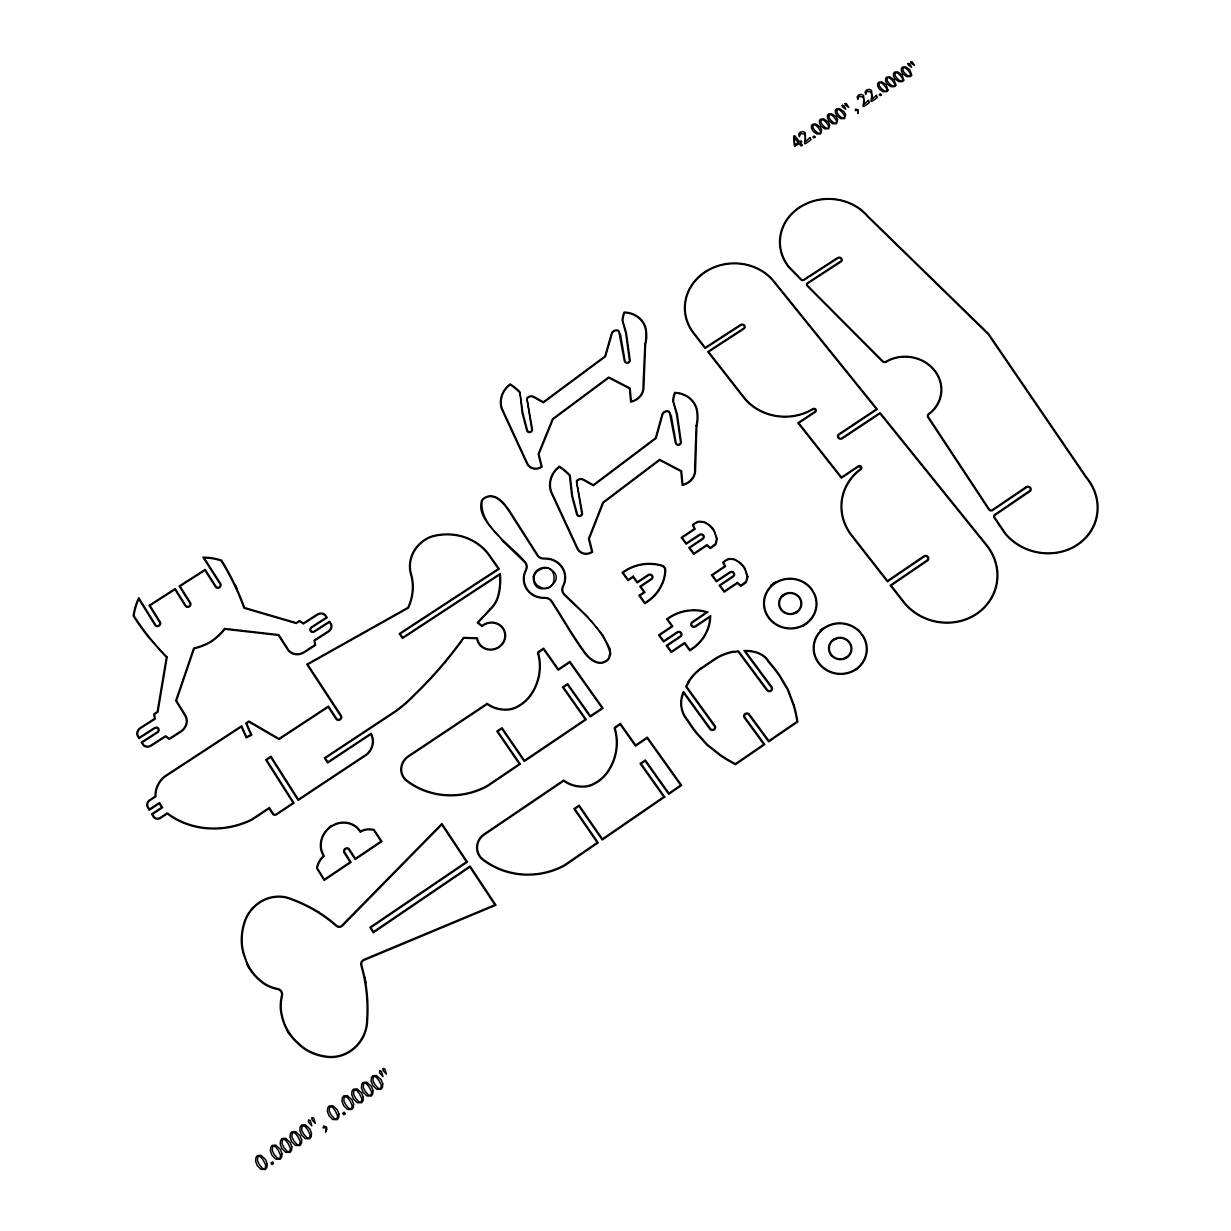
<?xml version="1.0" encoding="UTF-8"?>
<svg xmlns="http://www.w3.org/2000/svg" width="1231" height="1231" viewBox="0 0 1231 1231"><rect width="100%" height="100%" fill="white"/><g stroke="black" fill="none" stroke-linecap="round" stroke-linejoin="round"><path stroke-width="1.5" d="M533.946 579.216L534.485 575.2L536.624 571.707M533.362 576.477C534.562 569.968 542.086 565.86 548.272 567.937M533.392 576.308C532.207 603.405 573.307 579.709 547.964 567.845M281.499 996.017L281.36 996.479A44.27 41.654 -57 0 0 280.283 1005.989A33.499 31.467 -56.8 0 0 280.991 1013.328A55.133 51.979 -57 0 0 285.454 1027.423L291.732 1037.318A55.026 51.871 -57 0 0 297.81 1043.58A48.301 45.501 -57.5 0 0 310.32 1052.428A55.657 52.487 -57.2 0 0 325.907 1057.06A36.207 34.099 -58.6 0 0 367.546 1020.253A162.477 150.136 -55.8 0 0 366.484 987.601L365.361 980.107M688.16 682.174L685.698 686.621L714.611 726.567A2.37 2.293 1 0 1 710.872 729.121L683.451 691.468C678.789 700.947 680.297 713.026 687.744 721.228A141.457 134.718 8.6 0 0 695.669 732.599L706.948 745.155L720.289 755.649A141.165 134.379 7.6 0 0 732.414 762.989L735.523 764.605L764.82 744.493L744.678 716.888A2.37 2.293 5.4 0 1 748.402 714.334L768.698 741.831L797.826 721.828L797.457 719.473A139.657 135.841 -7.5 0 0 794.072 705.101M688.837 682.543L686.621 686.559L714.98 725.582A3.17 3.078 1 0 1 714.211 729.875A3.17 3.078 1 0 1 709.795 729.121L683.697 693.145C679.681 701.747 681.22 712.611 687.883 719.966A138.072 131.548 8.5 0 0 696.315 732.137L707.486 744.601L720.75 755.003A140.38 133.625 7.6 0 0 732.799 762.312L735.461 763.712L763.712 744.309L744.309 717.858A3.17 3.062 5.4 0 1 745.047 713.595A3.17 3.062 5.4 0 1 749.464 714.334L768.883 740.754L796.98 721.474L796.488 718.596A141.457 137.61 -7.9 0 0 793.318 705.301L787.563 689.883L779.146 675.681A141.734 138.103 -7.3 0 0 770.76 664.817L768.529 662.216M444.606 663.063L448.684 658.123A385.811 342.08 -28.3 0 0 460.394 642.997L463.872 638.212L476.812 638.612L477.351 640.997A14.603 13.803 -21.7 0 0 496.478 648.829A14.603 13.803 -21.7 0 0 504.218 629.703A14.603 13.803 -21.7 0 0 484.183 624.132L482.106 625.594L478.32 622.609L490.23 609.822A30.452 28.544 -21.1 0 0 499.186 593.48A41.839 39.161 -21.6 0 0 500.263 586.371A54.687 51.102 -22.1 0 0 500.463 575.662L500.248 573.508L402.691 637.473L400.244 633.857L499.324 568.953L490.707 556.735A54.349 50.794 -22.4 0 0 430.788 536.454A32.729 30.498 -21.7 0 0 410.769 574.677A52.102 48.271 -26.7 0 1 408.892 605.098L407.83 607.529L306.75 664.294L340.756 716.257A2.37 2.216 -34.6 0 1 336.832 718.842L328.462 706.086L279.006 738.6L248.862 721.058L245.692 723.136L250.832 734.769L246.554 736.846L241.676 725.767L164.431 776.315A23.804 21.835 -42.5 0 0 155.091 794.872L155.121 796.272L148.936 800.381A5.616 5.139 -43.3 0 0 147.197 806.813L149.213 810.213L159.245 803.643L161.569 807.459L151.536 814.045L153.629 817.415A5.632 5.155 -43.8 0 0 159.999 818.553L167.216 813.86L172.725 817.615A85.308 78.599 -39.3 0 0 207.331 828.694L214.856 828.925A85.308 78.599 -39.3 0 0 251.832 820.077L269.127 808.598L272.666 814.168A3.201 2.985 -42.5 0 0 276.344 814.83L294.101 803.074L266.712 759.958L270.712 757.311L298.133 800.412L367.007 754.726A17.372 16.342 -35.7 0 0 372.254 735.707L371.131 733.276L327.861 761.912L325.43 758.142L393.043 713.426A116.514 107.959 -29.5 0 0 413.77 696.038A385.703 342.003 -28.3 0 0 440.452 667.941L445.622 661.878M536.485 571.846C560.32 554.181 559.72 602.544 535.931 584.31M330.831 826.139L326.4 829.971A22.543 21.296 -44 0 0 321.276 851.498L323.291 855.991A23.851 22.527 -46.4 0 0 319.998 859.638L318.352 862.469A22.958 21.681 -46.3 0 0 316.613 868.024L324.122 880.442L351.112 862.285L344.526 851.837A2.431 2.308 -44.5 0 1 348.419 849.221L355.159 859.561L382.01 841.496L373.916 829.54A22.82 21.65 -44.3 0 0 368.284 828.986L367.192 829.032A15.018 14.249 -43.6 0 0 365.622 829.279A23.327 22.143 -44.3 0 0 360.545 831.017M845.42 658.016L848.251 655.631A10.894 10.34 11 0 0 836.803 638.612L833.525 639.458M856.237 669.556L858.93 667.433A26.99 25.62 11 0 0 863.762 636.565L858.592 629.995M805.92 624.163A26.667 25.235 5.2 0 0 815.107 594.727L811.783 588.91A26.667 25.235 5.2 0 0 774.653 582.971L771.975 585.033A26.667 25.235 5.2 0 0 767.667 616.793A26.667 25.235 5.2 0 0 799.765 627.256L804.382 625.302M824.278 627.61L821.6 629.718A26.99 25.62 11 0 0 818.507 663.417A26.99 25.62 11 0 0 853.252 671.326L857.561 668.772M700.639 668.31L715.58 658.2A52.025 50.148 4.2 0 1 733.245 651.353M701.131 668.895L715.996 658.847A51.225 49.394 4.2 0 1 733.368 652.091M781.377 596.789L785.393 594.327M845.451 657.693L846.636 656.985M802.951 625.902L807.244 623.378M820.154 630.041L827.247 625.871A26.99 25.62 11 0 1 859.577 631.118M795.349 612.515L796.519 611.822A10.771 10.187 5.2 0 0 786.301 593.973L782.531 595.465M770.56 585.356L774.653 582.971M831.171 641.428L833.879 639.935M886.151 362.099L885.889 362.222A2.97 2.693 4.9 0 1 882.427 361.652L806.844 285.7A2.693 2.416 0.6 0 1 807.398 282.915L840.896 261.049A2.2 1.954 1.5 0 0 838.373 257.987L803.997 280.191A2.677 2.4 0.3 0 1 800.935 279.883L788.148 266.742A49.163 43.608 1 0 1 800.119 206.67A49.163 43.608 1 0 1 868.117 216.271L988.647 333.77L1086.588 477.182A52.61 47.901 15.4 0 1 1078.571 544.394A52.61 47.901 15.4 0 1 1005.219 534.146L994.002 517.62A2.847 2.6 14 0 1 994.556 514.666L1029.901 490.507A2.339 2.123 14.2 0 0 1027.131 487.153L992.478 510.573A2.847 2.616 13.4 0 1 988.878 509.849L927.82 417.34A3.016 2.739 8.1 0 1 928.236 414.108L928.451 413.924A35.253 31.944 6.4 0 0 933.929 370.316A35.253 31.944 6.4 0 0 886.151 362.083M329.4 826.863L336.048 823.508A22.543 21.296 -44 0 1 357.344 827.324L360.529 831.002M848.144 656.538L842.804 658.631A10.894 10.34 11 0 1 834.91 639.366L836.557 638.674M798.165 611.299L792.718 613.438A10.771 10.187 5.2 0 1 783.932 595.173M773.191 583.109L776.022 581.924M360.206 831.879L360.837 831.71A22.481 21.342 -44.3 0 1 365.73 830.033A14.218 13.495 -43.6 0 1 367.238 829.817L368.269 829.756A21.281 20.204 -44.2 0 1 373.778 830.34L380.918 841.296L355.42 858.453L349.496 849.221A3.262 3.078 -44.5 0 0 345.142 848.436A3.262 3.078 -44.5 0 0 344.095 852.852L350.019 862.085L324.384 879.334L317.352 868.224A21.127 19.958 -46.3 0 1 319.337 862.316L320.645 860.084A21.327 20.142 -46.3 0 1 324.261 856.16L322.045 851.237A21.727 20.527 -44 0 1 331.231 826.801A21.727 20.527 -44 0 1 356.805 827.924L360.298 831.987A14.649 13.895 -43.7 0 1 360.837 831.71M733.291 651.614L738.446 650.907L767.775 690.299A2.37 2.262 6.6 0 0 771.483 687.775L743.909 650.522C753.449 650.291 764.036 652.738 769.067 661.663M733.43 652.353L738.092 651.707L766.698 690.299A3.154 3.031 6.6 0 0 771.114 691.037A3.154 3.031 6.6 0 0 771.837 686.806L745.463 651.307C754.326 651.153 763.866 653.984 768.483 662.155M793.903 613.253L796.98 612.792M703.316 610.853L708.087 612.038L692.145 622.855A2.324 2.216 -3.1 0 0 694.715 626.348L710.733 615.685L710.349 620.362A42.716 40.654 -5.7 0 1 708.025 629.58L705.271 635.334A42.716 40.654 -5.7 0 1 691.976 649.337L689.806 650.799L684.513 643.567L671.249 652.507L666.202 645.598L680.558 635.858A2.324 2.216 -4.6 0 0 677.989 632.349L663.555 641.951L658.539 635.058L671.772 626.179L666.556 619.039L668.679 617.608A43.47 41.623 -2.9 0 1 686.883 610.422L693.468 609.884A43.47 41.623 -2.9 0 1 703.301 610.853M319.183 912.356L315.444 910.063A163.661 151.475 -57.9 0 0 291.67 898.861A35.437 33.145 -50.9 0 0 243.83 923.265A54.795 51.41 -51.4 0 0 241.307 939.53A47.486 44.501 -51.4 0 0 243.584 954.702L247.6 965.504M317.89 911.509L322.861 914.756A163.461 151.305 -57.8 0 1 336.725 925.512L337.14 925.82A4.078 3.847 -50.7 0 0 341.356 925.835L441.929 823.493L467.457 862.023L370.946 927.589L373.532 931.667L470.104 866.024L496.031 905.185L363.314 960.626A4.108 3.908 -54.6 0 0 361.637 964.689L361.745 965.196A162.2 149.874 -55.8 0 1 364.976 978.507M503.402 541.825L524.237 561.905A7.371 6.924 -17 0 1 525.914 569.184L524.283 573.046A21.173 19.927 -15.6 0 0 541.178 598.081L545.41 598.22A7.432 7.032 -16.4 0 1 551.257 601.528C562.398 618.485 572.246 636.365 584.31 652.707C589.034 659.447 598.281 666.787 606.529 661.293A9.694 9.279 -13 0 0 609.36 658.246L610.699 654.015L610.114 648.845L603.036 635.35L587.172 616.115L564.829 594.511A7.417 7.001 -13.9 0 1 563.106 587.156L564.706 583.263A21.173 19.927 -15.6 0 0 547.733 558.351L543.517 558.212A7.355 6.894 -14.9 0 1 537.732 554.966L510.542 512.311C505.172 503.971 495.616 491.123 484.383 497.647A9.433 8.74 -17 0 0 481.567 500.525C476.782 517.005 494.416 529.976 503.402 541.825L502.433 540.778M861.331 466.518L861.377 466.595A2.262 2.093 5.9 0 1 860.977 469.457A51.948 48.04 8.8 0 0 851.452 534.577L887.52 580.724L923.758 556.073A3.124 2.908 12.3 0 1 928.128 556.766A3.124 2.908 12.3 0 1 927.528 560.828L891.259 585.525L903.031 600.574A52.025 48.363 13.9 0 0 975.644 614.038A52.025 48.363 13.9 0 0 986.954 546.287L879.965 413.616L842.404 438.59A3.031 2.785 4.2 0 1 838.157 437.944A3.031 2.785 4.2 0 1 838.803 434.051L876.349 409.123L774.191 282.453A48.763 43.87 -2.5 0 0 706.732 271.389A48.763 43.87 -2.5 0 0 693.33 332.139L705.271 347.511L740.416 324.692A2.954 2.677 -2 0 1 744.54 325.292A2.954 2.677 -2 0 1 743.847 329.016L708.687 351.866L744.463 397.659A50.271 45.701 0.4 0 0 812.799 408.738A2.231 2.047 2.4 0 1 815.907 409.323A2.231 2.047 2.4 0 1 815.384 412.139L798.873 423.064L841.512 477.166L858.161 466.041A2.262 2.093 5.9 0 1 861.346 466.564M288.192 1032.686L289.07 1033.825M769.16 661.786L770.698 663.571A139.888 136.272 -6.9 0 1 779.792 675.265L788.271 689.575L794.087 705.101M286.5 1029.87L289.962 1034.994M536.701 585.541L534.1 580.386M248.154 966.704L250.509 970.459A54.349 50.979 -51.6 0 0 262.326 982.738A33.114 31.006 -52.8 0 0 268.327 986.416A43.685 40.931 -52.2 0 0 276.96 989.293L277.421 989.355A5.832 5.447 -55.4 0 1 281.56 996.11M246.846 964.135L248.985 968.028M527.499 430.573L527.607 430.804A2.2 2.016 -13.3 0 0 531.715 429.327L526.776 398.136A5.155 4.693 -12.7 0 1 533.161 396.259L543.363 401.875L604.867 356.267L611.53 333.201A5.093 4.616 -7.9 0 1 618.439 330.354L620.609 334.955L625.086 361.068A2.2 2 -7.5 0 0 627.779 362.453A2.185 1.985 -7.5 0 0 629.426 360.498L625.717 333.186L622.147 320.122A29.329 26.466 -6.3 0 1 623.702 313.228L624.163 312.059L627.487 312.382A23.527 21.266 -7.6 0 1 646.121 328.954L646.46 331.447A29.221 26.436 -7.9 0 1 646.644 334.34A39.869 36.053 -8.4 0 1 645.598 344.388L643.89 387.488A16.065 14.68 -7.6 0 1 633.365 401.383L630.672 402.183L629.441 388.565L608.776 377.871L553.134 419.279L538.947 454.131L542.148 466.995L540.409 467.995A10.048 9.263 -13.4 0 1 527.222 464.502L501.509 408.892A24.62 22.45 -13 0 1 507.88 385.811L510.157 383.903L511.527 384.826A67.72 61.935 -16.4 0 1 519.805 391.689L522.836 412.77L527.499 430.542M235.121 584.863L236.275 587.418M235.829 586.079L236.921 588.664M364.699 976.906L365.807 983.03M534.131 580.54L533.915 578.878M687.914 682.036A52.056 50.271 3.1 0 1 700.593 668.248M688.591 682.405A51.256 49.502 3.1 0 1 701.085 668.833M747.079 576.724L745.909 581.432L740.862 585.371L737.461 582.34L724.367 591.126L720.197 585.556L733.276 576.785A3.093 2.908 -0.3 0 0 734.015 572.723A3.093 2.908 -0.3 0 0 729.706 572.03L716.627 580.786L712.487 575.231L725.551 566.491L723.659 562.49C728.229 557.228 735.876 558.982 740.154 563.49A24.528 23.189 -0.9 0 1 745.263 570.245L747.079 576.724M747.863 576.708L746.571 581.817A7.186 6.786 0.5 0 1 744.647 583.725L740.785 586.325L737.384 583.294L724.182 592.157L719.119 585.387L733.276 575.8A2.308 2.185 -0.3 0 0 730.691 572.369L716.442 581.801L711.41 575.062L724.582 566.245L722.689 562.244L726.536 559.674A7.171 6.755 -0.5 0 1 729.06 558.597L734.568 559.105L740.693 562.967A25.374 23.989 -0.9 0 1 744.893 568.045L747.863 576.708M716.534 539.116L715.349 543.748L710.318 547.657L706.963 544.671L693.93 553.35L689.837 547.857L702.855 539.193A3.062 2.877 -3.1 0 0 703.593 535.177A3.062 2.877 -3.1 0 0 699.331 534.5L686.329 543.148L682.236 537.685L695.238 529.053L693.376 525.098C697.931 519.928 705.486 521.605 709.733 526.068A24.328 22.866 -3.7 0 1 714.765 532.731L716.534 539.116M717.304 539.086L715.996 544.148A7.124 6.694 -2.4 0 1 714.088 546.025L710.256 548.58L706.886 545.595L693.745 554.35L688.76 547.687L702.839 538.224A2.293 2.154 -3.1 0 0 700.301 534.839L686.129 544.164L681.174 537.516L694.284 528.807L692.422 524.852L696.269 522.313A7.109 6.663 -3.2 0 1 698.762 521.252L704.224 521.759L710.272 525.56A25.112 23.589 -3.7 0 1 713.826 529.638L717.304 539.086M835.464 110.39L835.449 112.99L837.188 116.037L840.711 118.638L844.543 118.591L845.666 114.591L843.897 111.544L839.634 108.713L836.541 109.036L835.464 110.39M827.494 115.468L827.463 118.068L829.202 121.115L832.725 123.731L836.557 123.669L837.696 119.669L835.926 116.622L831.664 113.791L828.571 114.098L827.494 115.468M819.507 120.546L819.477 123.162L821.2 126.208L824.724 128.824L828.555 128.763L829.709 124.762L827.94 121.715L823.677 118.868L820.585 119.176L819.507 120.546M811.506 125.624L811.475 128.239L813.199 131.302L816.707 133.917L820.554 133.871L821.692 129.855L819.938 126.793L815.676 123.946L812.583 124.269L811.506 125.624M696.115 425.726L694.653 468.519A15.588 14.449 -4.8 0 1 682.882 484.445L681.543 470.904L659.616 459.409L602.775 502.402L588.495 538.716L591.803 551.703A9.448 8.863 -11.7 0 1 577.524 547.841L551.488 491.708A24.251 22.497 -11.5 0 1 559.382 467.103A68.044 63.32 -15.7 0 1 569.445 475.52L571.769 496.155L576.708 514.635A3.001 2.801 -11.7 0 0 580.54 516.266A3.001 2.801 -11.7 0 0 582.325 512.588L576.708 481.829A4.478 4.155 -11.1 0 1 583.109 479.936L593.357 485.691L656.169 438.344L662.601 415.047A4.432 4.062 -5.5 0 1 669.418 412.2L675.342 442.775A2.985 2.754 -4.9 0 0 678.696 445.13A2.985 2.754 -4.9 0 0 681.266 442.006L677.25 414.062L673.48 401.46A29.082 26.636 -3.6 0 1 675.25 393.151A23.174 21.266 -5.2 0 1 696.869 412.554A29.021 26.651 -5.5 0 1 697.085 415.478A39.961 36.715 -6.1 0 1 696.115 425.726M696.869 425.803L695.53 470.257A16.342 15.157 -4.8 0 1 684.944 484.568L682.22 485.383L680.82 471.335L659.693 460.256L603.421 502.817L589.295 538.747L592.665 552.027L590.911 553.073A10.217 9.586 -11.7 0 1 577.447 549.426L550.765 491.969A25.02 23.204 -11.5 0 1 557.043 468.165L559.336 466.195L560.751 467.165A68.813 64.027 -15.7 0 1 569.245 474.258L570.168 475.212L572.523 496.016L577.539 514.65A2.231 2.077 -11.7 0 0 581.694 513.127L576.385 480.936A5.232 4.862 -11.1 0 1 582.863 479.013L593.311 484.845L655.508 437.959L662.078 414.17A5.186 4.755 -5.5 0 1 669.079 411.262L671.341 416.016L676.142 442.945A2.231 2.047 -4.9 0 0 680.543 442.375L676.511 414.201L672.772 400.721A29.836 27.328 -3.6 0 1 674.28 393.612L674.742 392.412L678.127 392.751A23.912 21.958 -5.2 0 1 697.238 409.892L697.608 412.447A29.713 27.297 -5.5 0 1 697.839 415.447A40.531 37.238 -6.1 0 1 696.869 425.803M609.976 652.815L608.683 657.893A8.925 8.525 -13 0 1 606.067 660.678C597.589 666.156 588.695 657.831 584.063 651.122C572.507 635.011 562.675 617.747 551.919 601.128A8.202 7.755 -16.4 0 0 544.764 597.497A20.404 19.204 -15.6 0 1 526.299 570.138A8.14 7.632 -17 0 0 524.791 561.398C511.065 545.21 478.644 525.022 482.213 500.863A8.679 8.032 -17 0 1 484.799 498.216C495.678 492.061 504.664 504.772 509.896 512.696L537.085 555.366A8.109 7.601 -14.9 0 0 544.179 558.936A20.404 19.204 -15.6 0 1 562.721 586.171A8.186 7.725 -13.9 0 0 564.275 595.035C581.555 612.115 603.328 628.564 609.976 652.815M644.875 344.311L643.044 385.811A15.326 13.987 -7.6 0 1 631.334 401.275L630.149 388.15L608.714 377.055L552.504 418.879L538.162 454.101L541.301 466.672A9.294 8.571 -13.4 0 1 527.314 462.964L502.217 408.646A23.866 21.773 -13 0 1 510.188 384.764A66.966 61.242 -16.4 0 1 520.005 392.904L522.113 412.908L526.791 430.804A2.954 2.708 -13.3 0 0 530.546 432.358A2.954 2.708 -13.3 0 0 532.315 428.803L527.083 398.998A4.401 4.016 -12.7 0 1 533.392 397.151L543.394 402.706L605.514 356.636L612.038 334.032A4.355 3.939 -7.9 0 1 618.762 331.262L624.302 360.898A2.939 2.677 -7.5 0 0 627.579 363.176A2.924 2.662 -7.5 0 0 630.134 360.129L626.441 333.047L622.84 320.845A28.59 25.805 -6.3 0 1 624.656 312.782A22.789 20.604 -7.6 0 1 645.721 331.539A28.544 25.805 -7.9 0 1 645.906 334.37A39.315 35.545 -8.4 0 1 644.875 344.311M382.733 1083.803L382.502 1087.235L381.025 1089.281L376.609 1089.204L372.824 1085.48L371.131 1081.218L371.423 1077.633L372.793 1075.802L376.378 1075.479L380.995 1079.541L382.733 1083.803M373.039 1090.528L372.808 1093.944L371.316 1096.005L366.9 1095.929L363.13 1092.205L361.452 1087.927L361.745 1084.342L363.114 1082.495L366.7 1082.172L371.316 1086.25L373.039 1090.528M353.605 1103.992L353.374 1107.423L351.866 1109.485L347.45 1109.408L343.695 1105.669L342.018 1101.376L342.326 1097.775L343.711 1095.929L347.296 1095.605L351.897 1099.698L353.605 1103.992M363.33 1097.252L363.099 1100.683L361.606 1102.73L357.19 1102.668L353.42 1098.929L351.743 1094.651L352.035 1091.051L353.42 1089.204L357.005 1088.881L361.622 1092.974L363.33 1097.252M861.054 467.826L860.469 468.934A52.702 48.732 8.8 0 0 850.836 534.962L887.366 581.755L924.773 556.412A2.339 2.17 12.3 0 1 927.482 559.843L890.167 585.341L902.415 601.02A52.81 49.086 13.9 0 0 976.106 614.638A52.81 49.086 13.9 0 0 987.585 545.902L880.119 412.647L841.435 438.267A2.277 2.077 4.2 0 1 838.834 435.005L877.395 409.277L774.776 282.053A49.486 44.531 -2.5 0 0 706.317 270.866A49.486 44.531 -2.5 0 0 692.699 332.493L705.101 348.45L741.354 324.984A2.216 2 -2 0 1 743.847 328.123L707.656 351.712L743.878 398.075A50.994 46.363 0.4 0 0 813.168 409.338L815.122 409.523L815.214 411.339L797.811 422.895L841.358 478.151L858.776 466.518L861.054 467.826M339.002 1114.117L338.756 1117.563L337.248 1119.625L332.832 1119.548L329.062 1115.794L327.4 1111.501L327.708 1107.869L329.108 1106.023L332.693 1105.715L337.294 1109.808L339.002 1114.117M311.474 1133.197L311.212 1136.659L309.689 1138.737L305.257 1138.66L301.518 1134.89L299.856 1130.55L300.195 1126.919L301.595 1125.057L305.196 1124.734L309.781 1128.873L311.474 1133.197M301.657 1139.983L301.395 1143.461L299.872 1145.538L295.44 1145.461L291.701 1141.676L290.054 1137.352L290.393 1133.705L291.793 1131.843L295.394 1131.52L299.979 1135.659L301.657 1139.983M291.839 1146.8L291.562 1150.277L290.039 1152.354L285.607 1152.278L281.868 1148.492L280.237 1144.153L280.576 1140.491L281.991 1138.629L285.592 1138.306L290.162 1142.46L291.839 1146.8M282.007 1153.616L281.73 1157.109L280.191 1159.187L275.759 1159.11L272.02 1155.309L270.389 1150.954L270.743 1147.292L272.159 1145.43L275.759 1145.107L280.329 1149.262L282.007 1153.616M267.219 1163.864L266.927 1167.357L265.404 1169.45L260.957 1169.373L257.233 1165.557L255.602 1161.187L255.956 1157.525L257.387 1155.647L260.987 1155.324L265.557 1159.494L267.219 1163.864M615.161 728.198L615.177 728.521A53.641 51.887 -21.9 0 1 609.776 769.375A37.715 36.576 -20.9 0 1 589.264 786.286A32.252 31.314 -20.5 0 1 563.644 781.07L484.352 834.787A15.341 14.864 -40.7 0 0 483.137 859.238A75.399 73.168 -31.6 0 0 564.152 865.147L597.127 842.527L573.831 808.767L579.109 805.166L602.436 838.88L663.678 796.811L640.074 763.543L645.306 759.973L668.925 793.21L680.605 785.178L647.121 738.246L635.504 746.14L620.162 724.49L615.161 728.198M876.334 95.372L871.979 99.296L871.563 90.463L869.271 89.324L866.516 89.971L865.085 91.91L865.732 94.448L866.993 91.263L870.763 91.91C874.333 97.865 865.716 106.558 877.395 97.403L876.334 95.372M868.409 100.419L864.024 104.343L863.623 95.51L861.331 94.372L858.592 95.018L857.145 96.957L857.792 99.496L859.053 96.31L862.823 96.957C866.393 102.927 857.761 111.621 869.455 102.465L868.409 100.419M809.998 137.61L805.566 141.58L805.259 132.625L802.966 131.486L800.212 132.132L798.75 134.087L799.35 136.672L800.658 133.44L804.443 134.102C807.951 140.165 799.165 148.92 811.029 139.688L809.998 137.61M538.424 652.799L538.455 653.122A52.902 50.256 -23.7 0 1 532.623 692.853A37.207 35.422 -23.2 0 1 512.234 709.333A31.821 30.329 -23 0 1 487.137 704.317L408.554 756.696A15.126 14.403 -35.5 0 0 407.061 780.469A74.368 70.829 -29.7 0 0 486.568 786.024L519.251 763.974L496.785 731.229L502.017 727.706L524.514 760.419L585.217 719.396L562.459 687.113L567.645 683.636L590.418 715.888L602.005 708.056L569.707 662.493L558.182 670.203L543.394 649.183L538.424 652.799M133.487 614.361L133.256 616.023L135.795 619.901A295.702 269.589 -20.9 0 0 148.813 637.72L166.354 657.416L157.214 711.749L153.798 713.949L154.444 718.627L139.872 727.967A6.771 6.155 -39.8 0 0 136.98 734.984L138.918 738.569L155.168 728.167A2.385 2.185 -39.5 0 1 157.414 731.86L141.18 742.308L143.458 745.694A6.786 6.17 -40.1 0 0 150.874 746.124L165.493 736.723L169.339 739.385L181.049 731.845A12.572 11.479 -38.8 0 0 185.573 715.273L176.541 700.624L194.252 648.691L195.329 648.429A54.903 49.702 -32.8 0 0 211.455 641.766A54.933 49.717 -33 0 0 224.196 630.087L224.873 629.241L278.344 635.365L287.592 649.722A12.295 11.371 -31.7 0 0 304.119 652.63L315.598 645.244L314.828 640.659L329.046 631.518A6.57 6.093 -29.9 0 0 331.678 624.702L329.646 621.24L313.843 631.365A2.324 2.154 -30.5 0 1 311.505 627.795L327.277 617.639L324.922 614.392A6.57 6.078 -29.7 0 0 317.583 614.007L303.411 623.101L299.548 620.547L296.194 622.701L244.569 607.606L243.138 603.744A316.644 279.16 -41.4 0 0 223.98 564.137L221.595 560.213L220.01 559.69A57.842 52.533 -33.1 0 0 205.792 557.274L202.853 557.197L220.134 584.279A2.308 2.108 -31.5 0 1 216.271 586.741L205.177 569.399L179.111 586.094L189.989 603.39A2.324 2.108 -33 0 1 186.096 605.852L175.202 588.603L149.028 605.375L159.738 622.594A2.2 1.985 -34.5 0 1 159.014 625.179L158.737 625.363A2.339 2.108 -34.5 0 1 155.798 625.056L138.734 597.635L137.518 600.343A57.949 52.579 -33.5 0 0 133.487 614.361M167.154 657.123L157.922 712.164L154.629 714.272L155.275 718.95L140.903 728.167A5.97 5.432 -39.8 0 0 137.934 735.399L139.211 737.523L154.521 727.69A3.185 2.908 -39.5 0 1 158.707 728.46A3.185 2.908 -39.5 0 1 157.537 732.676L142.227 742.508L143.519 744.632A5.986 5.447 -40.1 0 0 151.151 745.078L165.57 735.799L169.401 738.477L180.634 731.245A11.787 10.756 -38.8 0 0 184.896 715.688L175.694 700.762L193.682 648.075A54.072 48.963 -32.8 0 0 211.07 641.166A54.102 48.978 -33 0 0 224.565 628.472L278.837 634.673L288.239 649.276A11.541 10.664 -31.7 0 0 303.765 652.015L314.767 644.921L313.997 640.335L328.015 631.318A5.801 5.37 -29.9 0 0 330.724 624.302L329.385 622.255L314.49 631.826A3.108 2.877 -30.5 0 1 310.32 631.103A3.108 2.877 -30.5 0 1 311.366 627.01L326.246 617.454L324.907 615.423A5.786 5.355 -29.7 0 0 317.352 615.023L303.365 623.994L299.502 621.424L296.271 623.501L243.969 608.206A315.844 278.437 -41.4 0 0 221.057 560.813A57.072 51.825 -33.1 0 0 204.254 557.951L220.657 583.617A3.093 2.801 -31.5 0 1 219.564 587.633A3.093 2.801 -31.5 0 1 215.456 586.925L204.915 570.399L180.126 586.279L190.513 602.728A3.093 2.816 -33 0 1 189.389 606.76A3.093 2.816 -33 0 1 185.281 606.052L174.925 589.603L150.044 605.544L160.245 621.917A2.985 2.693 -34.5 0 1 159.091 625.979A3.108 2.816 -34.5 0 1 154.983 625.24L138.811 599.22A57.165 51.871 -33.5 0 0 134.041 615.808A294.948 268.897 -20.9 0 0 167.154 657.123M858.145 111.667L857.761 113.467L858.176 109.759L855.653 109.174L855.33 110.621L857.453 110.19L858.145 111.667M663.14 582.525L660.37 588.264A42.316 39.915 -9.2 0 1 646.983 602.251L644.844 603.682L638.827 595.45L643.951 592.142L639.781 586.448L651.584 578.493A2.308 2.17 -7.1 0 0 649.06 575.062L637.166 582.879L633.026 577.216L628.025 580.647L622.07 572.507L624.194 571.092A43.039 40.869 -7.4 0 1 642.459 563.983L645.752 563.598A43.039 40.869 -7.4 0 1 662.047 565.306A5.324 5.016 -6.2 0 1 665.694 570.215A42.316 39.915 -9.2 0 1 663.14 582.525M326.2 1129.581L325.553 1132.089L326.892 1129.242L326.461 1126.919L323.615 1126.011L323.076 1128.011L325.584 1127.504L326.2 1129.581M373.178 1076.433L373.008 1080.926L374.824 1084.434L378.179 1088.342L380.671 1088.65L381.318 1085.327L378.886 1080.403L376.147 1077.048L373.178 1076.433M353.805 1089.85L353.605 1094.359L355.42 1097.883L358.775 1101.807L361.268 1102.114L361.914 1098.775L359.498 1093.836L356.775 1090.451L353.805 1089.85M363.499 1083.126L363.314 1087.635L365.13 1091.158L368.484 1095.067L370.977 1095.375L371.624 1092.051L369.208 1087.111L366.469 1083.742L363.499 1083.126M329.477 1106.669L329.277 1111.208L331.077 1114.747L334.417 1118.687L336.909 1118.994L337.571 1115.64L335.171 1110.685L332.447 1107.284L329.477 1106.669M344.08 1096.559L343.895 1101.083L345.696 1104.622L349.035 1108.546L351.527 1108.854L352.189 1105.515L349.773 1100.56L347.05 1097.175L344.08 1096.559M301.964 1125.703L301.749 1130.258L303.534 1133.828L306.858 1137.798L309.35 1138.106L310.043 1134.736L307.658 1129.735L304.949 1126.319L301.964 1125.703M894.937 72.598L895.106 75.814L896.937 78.276L900.123 80.984L902.292 81.138L902.615 78.753L900.153 75.306L897.537 72.968L894.937 72.598M272.528 1146.076L272.282 1150.662L274.051 1154.247L277.36 1158.233L279.868 1158.556L280.56 1155.17L278.206 1150.139L275.498 1146.707L272.528 1146.076M902.815 67.582L903 70.798L904.831 73.26L908.016 75.953L910.186 76.122L910.494 73.737L908.047 70.275L905.431 67.951L902.815 67.582M282.361 1139.275L282.114 1143.845L283.899 1147.43L287.208 1151.416L289.7 1151.724L290.408 1148.338L288.039 1143.322L285.33 1139.891L282.361 1139.275M292.178 1132.489L291.932 1137.044L293.732 1140.614L297.04 1144.599L299.533 1144.907L300.226 1141.537L297.856 1136.536L295.148 1133.105L292.178 1132.489M879.134 82.646L879.288 85.878L881.119 88.34L884.289 91.063L886.474 91.217L886.797 88.832L884.35 85.354L881.75 83.016L879.134 82.646M257.756 1156.294L257.494 1160.895L259.264 1164.495L262.557 1168.496L265.065 1168.819L265.773 1165.418L263.419 1160.371L260.726 1156.925L257.756 1156.294M887.043 77.615L887.212 80.831L889.028 83.308L892.213 86.016L894.383 86.185L894.706 83.785L892.26 80.323L889.644 77.984L887.043 77.615M836.911 109.482L837.049 112.744L838.865 115.237L842.019 117.976L844.204 118.145L844.543 115.729L842.127 112.221L839.527 109.851L836.911 109.482M812.952 124.716L813.076 127.993L814.876 130.501L818.03 133.256L820.215 133.425L820.569 130.994L818.153 127.47L815.568 125.085L812.952 124.716M820.954 119.638L821.077 122.9L822.877 125.408L826.032 128.162L828.217 128.316L828.571 125.901L826.155 122.377L823.57 120.007L820.954 119.638M828.94 114.56L829.078 117.822L830.879 120.315L834.033 123.069L836.218 123.223L836.572 120.807L834.141 117.299L831.556 114.929L828.94 114.56M345.203 1113.716L343.711 1114.763L342.787 1113.239L344.28 1112.208L345.203 1113.716M273.451 1163.48L271.943 1164.526L271.02 1162.987L272.543 1161.941L273.451 1163.48M379.764 1070.939L379.548 1072.74L383.01 1076.633L381.364 1071.309L379.764 1070.939M308.642 1120.148L308.412 1121.964L311.843 1125.919L310.243 1120.518L308.642 1120.148M881.35 94.833L880.134 95.618L879.226 94.556L880.457 93.787L881.35 94.833M383.241 1068.539L382.995 1070.355L386.472 1074.232L384.811 1068.893L383.241 1068.539M815.03 137.087L813.799 137.872L812.906 136.795L814.137 136.01L815.03 137.087M312.166 1117.702L311.889 1119.548L315.336 1123.488L313.736 1118.071L312.166 1117.702M908.109 63.504L908.063 64.797L911.663 67.274L909.524 63.72L908.109 63.504M842.281 105.358L842.204 106.666L845.789 109.19L843.681 105.589L842.281 105.358M910.94 61.704L911.171 63.335L914.51 65.458L912.325 61.935L910.94 61.704M845.143 103.542L845.343 105.174L848.682 107.343L846.528 103.758L845.143 103.542M911.663 75.06L910.525 76.553L906.708 76.614L903.169 74.045L901.4 71.044L901.384 68.49L902.446 67.136L905.524 66.828L909.801 69.613L911.663 75.06M887.951 90.155L886.812 91.663L882.981 91.71L879.457 89.14L877.703 86.124L877.688 83.539L878.765 82.2L881.842 81.877L886.12 84.693L887.951 90.155M895.876 85.124L894.722 86.616L890.905 86.678L887.382 84.108L885.612 81.092L885.597 78.522L886.659 77.168L889.736 76.861L894.029 79.661L895.876 85.124M903.769 80.077L902.631 81.585L898.815 81.646L895.276 79.076L893.506 76.076L893.506 73.491L894.552 72.152L897.63 71.844L901.923 74.629L903.769 80.077M489.676 609.33L477.228 622.701L482.06 626.533A13.818 13.064 -21.7 0 1 503.064 629.195A13.818 13.064 -21.7 0 1 495.231 648.506A13.818 13.064 -21.7 0 1 477.443 637.889L463.487 637.458A385.057 341.402 -28.3 0 1 413.231 695.53A115.776 107.282 -29.5 0 1 392.627 712.811L324.353 757.957L327.615 762.989L370.777 734.415A16.557 15.588 -35.7 0 1 366.53 754.141L298.394 799.319L270.974 756.249L265.634 759.758L293.024 802.889L276.298 813.983A2.4 2.231 -42.5 0 1 273.113 813.399L269.389 807.521L251.493 819.384A84.462 77.815 -39.3 0 1 167.293 812.922L160.245 817.553A4.816 4.401 -43.8 0 1 153.921 816.415L152.598 814.23L162.63 807.659L159.522 802.566L149.505 809.136L148.182 806.967A4.801 4.401 -43.3 0 1 149.905 800.581L155.922 796.642A22.974 21.065 -42.5 0 1 164.877 776.899L241.307 726.89L246.138 737.861L251.847 735.107L246.662 723.382L248.831 721.951L278.975 739.492L328.2 707.148L335.986 719.042A3.154 2.954 -34.6 0 0 340.248 719.781A3.154 2.954 -34.6 0 0 341.264 715.565L307.827 664.509L408.415 608.022A52.856 48.963 -26.7 0 0 411.508 574.477A31.975 29.775 -21.7 0 1 431.019 537.116A53.579 50.071 -22.4 0 1 490.076 557.151L498.263 568.784L399.183 633.673L402.445 638.489L499.617 574.8A53.995 50.44 -22.1 0 1 499.494 586.325A41.208 38.561 -21.6 0 1 498.447 593.342A29.744 27.882 -21.1 0 1 489.676 609.33M441.791 824.739L342.249 926.174A4.909 4.632 -50.7 0 1 336.217 926.158A162.8 150.69 -57.9 0 0 291.362 899.615A34.622 32.391 -50.9 0 0 244.584 923.465A53.949 50.609 -51.4 0 0 242.107 939.484A46.716 43.777 -51.4 0 0 244.354 954.41A53.564 50.24 -51.6 0 0 262.849 982.076A32.314 30.252 -52.8 0 0 268.712 985.662A42.793 40.1 -52.2 0 0 277.144 988.478A6.694 6.247 -55.4 0 1 282.207 996.741A43.362 40.808 -56.9 0 0 281.099 1005.942A32.683 30.698 -56.8 0 0 281.791 1013.113A54.349 51.24 -57 0 0 298.379 1042.949A47.501 44.762 -57.5 0 0 310.689 1051.659A54.795 51.671 -57.2 0 0 326.046 1056.213A35.376 33.314 -58.6 0 0 366.746 1020.222A161.63 149.351 -55.8 0 0 360.96 965.443A4.955 4.709 -54.6 0 1 363.376 959.641L494.8 904.816L469.857 867.132L373.285 932.806L369.839 927.389L466.349 861.823L441.791 824.739M664.786 797.011L602.221 839.988L578.893 806.259L574.923 808.967L598.251 842.727L564.552 865.839A76.214 73.952 -31.6 0 1 482.629 859.869A16.141 15.634 -40.7 0 1 483.891 834.156L563.66 780.115L565.921 781.623A31.467 30.544 -20.5 0 0 586.941 785.901L591.08 784.747A36.93 35.807 -20.9 0 0 609.099 768.99A52.871 51.148 -21.9 0 0 614.423 728.721L614.392 728.583A1.616 1.57 -14 0 1 615.054 727.013L620.362 723.428L635.704 745.063L647.321 737.169L681.728 785.363L668.725 794.303L645.106 761.05L641.182 763.728L664.786 797.011M633.226 576.2L628.21 579.616L623.132 572.677L624.625 571.692A42.285 40.146 -7.4 0 1 661.816 565.998A4.555 4.293 -6.2 0 1 664.925 570.199A41.531 39.177 -9.2 0 1 646.537 601.651L645.029 602.651L639.905 595.635L645.029 592.326L640.843 586.618L651.584 579.478A3.078 2.908 -7.1 0 0 652.368 575.416A3.078 2.908 -7.1 0 0 648.091 574.723L637.366 581.863L633.226 576.2M1026.131 486.83L992.324 509.788A2.077 1.893 13.4 0 1 989.309 509.188L928.651 417.232A2.262 2.047 8.1 0 1 929.005 414.416A35.991 32.621 6.4 0 0 934.529 369.916A35.991 32.621 6.4 0 0 885.797 361.483A2.231 2.016 4.9 0 1 882.95 361.175L807.644 285.623A1.954 1.754 0.6 0 1 808.121 283.238L840.927 261.941A2.939 2.616 1.5 0 0 841.542 258.279A2.939 2.616 1.5 0 0 837.434 257.71L803.843 279.499A1.939 1.739 0.3 0 1 801.243 279.237L788.779 266.404A48.455 42.977 1 0 1 800.55 207.177A48.455 42.977 1 0 1 867.593 216.702L988.047 334.17L1085.927 477.536A51.84 47.209 15.4 0 1 1078.094 543.81A51.84 47.209 15.4 0 1 1005.773 533.685L994.817 517.543A2.062 1.893 14 0 1 995.294 515.05L1029.962 491.477A3.124 2.831 14.2 0 0 1030.485 487.491A3.124 2.831 14.2 0 0 1026.131 486.83M520.344 764.159L486.953 786.701A75.168 71.598 -29.7 0 1 406.538 781.085A15.911 15.141 -35.5 0 1 408.107 756.096L487.168 703.393L489.369 704.855A31.037 29.59 -23 0 0 509.957 708.964L514.05 707.84A36.422 34.683 -23.2 0 0 531.946 692.484A52.148 49.532 -23.7 0 0 537.701 653.307L537.67 653.184A1.6 1.523 -18.8 0 1 538.347 651.645L543.61 648.152L558.397 669.156L569.922 661.462L603.098 708.24L590.203 716.95L567.429 684.682L563.536 687.283L586.31 719.581L524.283 761.497L501.802 728.767L497.863 731.414L520.344 764.159M691.514 648.737L689.991 649.753L684.713 642.536L671.434 651.461L667.294 645.767L680.558 636.858A3.108 2.97 -4.6 0 0 681.328 632.719A3.108 2.97 -4.6 0 0 676.988 632.011L663.74 640.905L659.616 635.242L672.849 626.348L667.633 619.208L669.125 618.208A42.716 40.9 -2.9 0 1 706.286 612.361L692.145 621.855A3.108 2.97 -3.1 0 0 691.376 625.979A3.108 2.97 -3.1 0 0 695.715 626.687L709.825 617.193A41.946 39.915 -5.7 0 1 691.514 648.737M794.549 135.733L793.672 136.287L794.58 146.412L799.088 143.55L801.119 145.981L802.427 145.166L800.381 142.719L801.812 141.811L800.996 140.842L799.565 141.75L794.549 135.733M798.273 142.581L794.534 144.95L794.441 137.995L798.273 142.581M796.996 612.407L795.718 613.161A11.541 10.925 5.2 0 1 778.684 603.575A11.541 10.925 5.2 0 1 795.38 593.773A11.541 10.925 5.2 0 1 796.996 612.407M821.431 665.602A26.205 24.882 11 0 0 865.378 655.908A26.205 24.882 11 0 0 833.849 624.317A26.205 24.882 11 0 0 821.431 665.602M831.325 655.584A11.679 11.094 11 0 0 851.19 652.445A11.679 11.094 11 0 0 838.065 637.55A11.679 11.094 11 0 0 831.325 655.584M774.007 622.517A25.882 24.497 5.2 0 0 815.814 607.606A25.882 24.497 5.2 0 0 780.916 580.632A25.882 24.497 5.2 0 0 774.007 622.517"/></g></svg>
